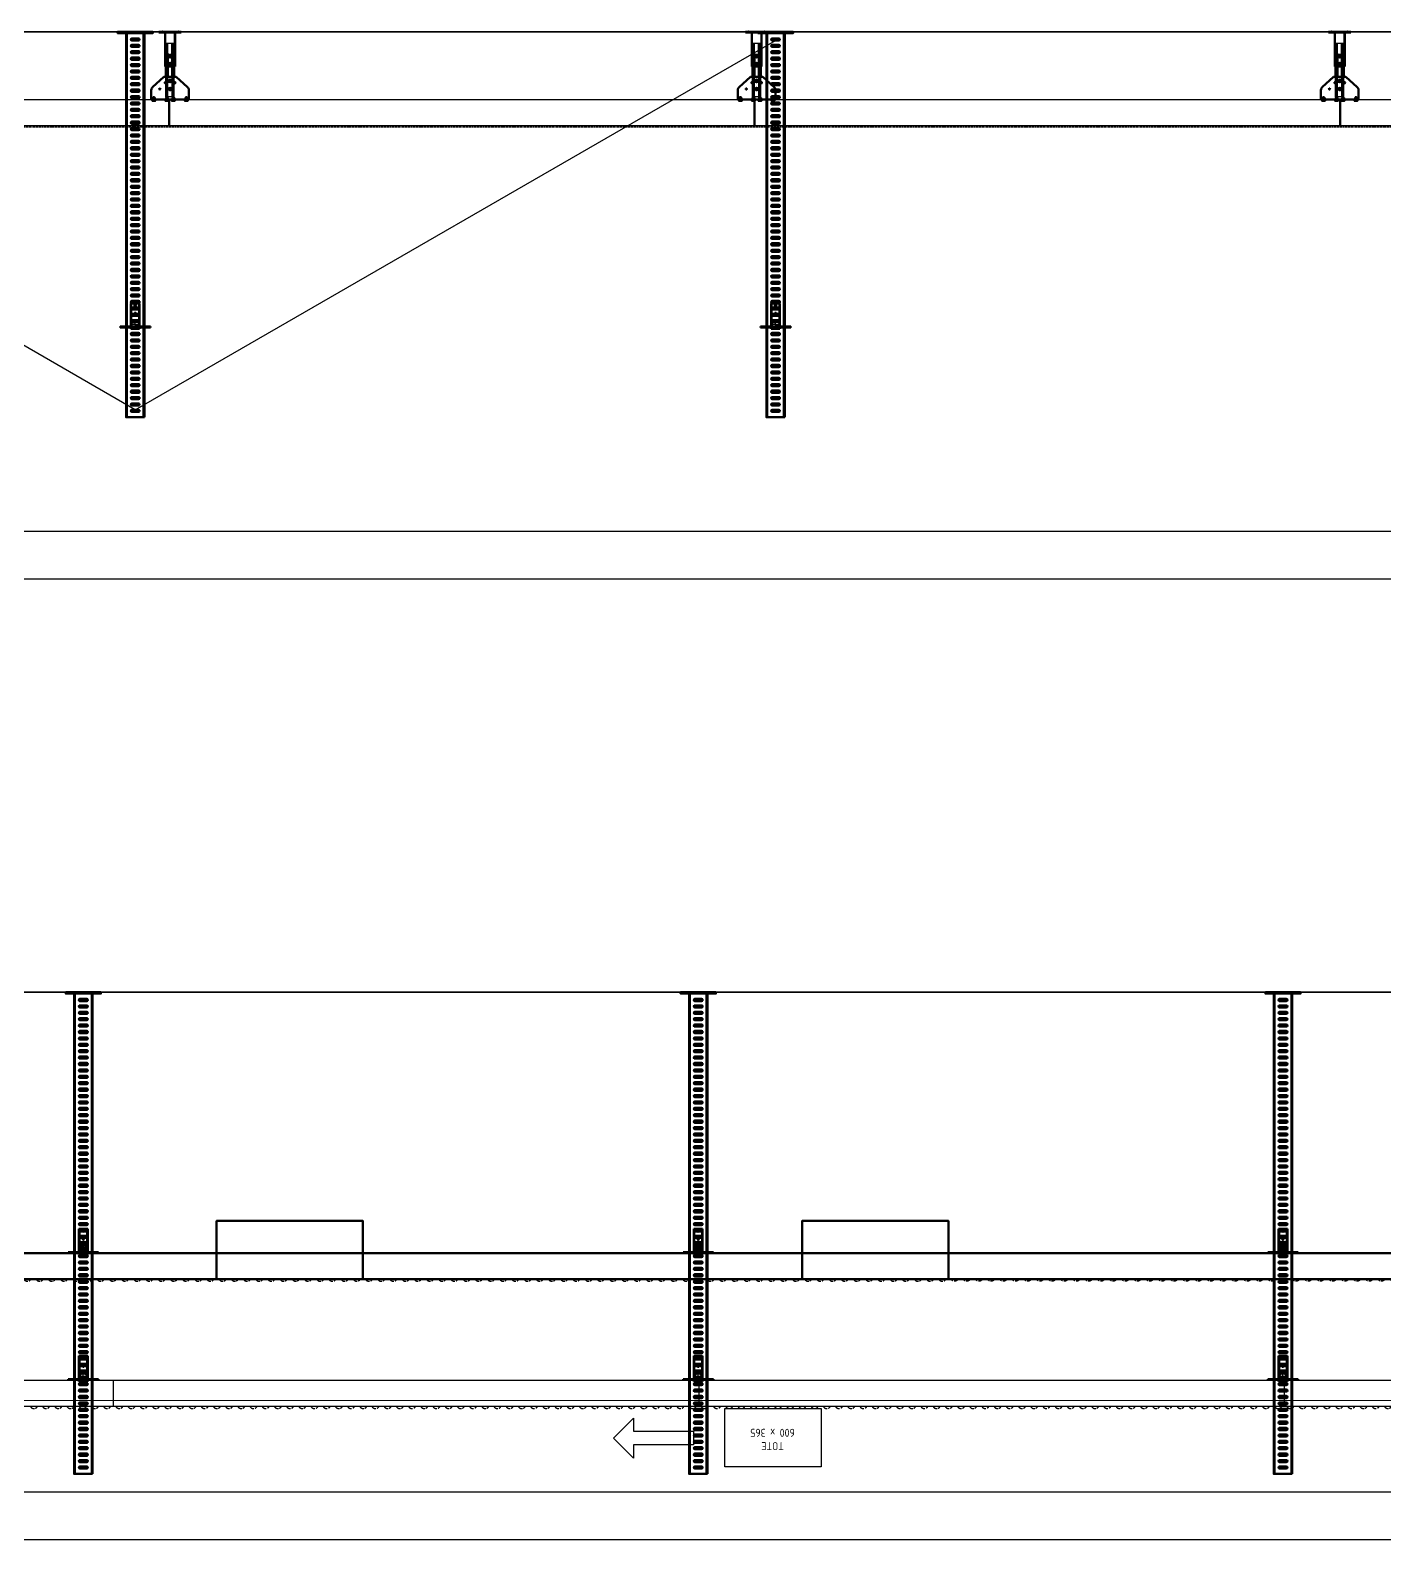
# Model space of a CAD drawing. Header units: millimetres. Extents: x 0 to 461941, y -159644 to 4828.
# Drawn here: x 198941 to 207403, y -157818 to -148388 of the extents above; entities that cross this region are included whole.
import ezdxf

# ---------------------------------------------------------------- set-up
doc = ezdxf.new("R2010")
doc.units = ezdxf.units.MM
for name, pattern in [('Xref Conv Decant Empty Tote$0$AM_ISO02W050', [7.5, 6, -1.5]), ('Xref Conv Decant In$0$AM_ISO02W050', [7.5, 6, -1.5]), ('Xref Conv Decant In$0$AM_ISO08W050', [18, 12, -1.5, 3, -1.5]), ('Xref Conv Decant In$0$AM_ISO08W050x2', [9, 6, -0.75, 1.5, -0.75]), ('Xref Conv Decant In$0$MultiDeck$0$Conveyor - Ground 940 aisles$0$HIDDEN', [9.525, 6.35, -3.175]), ('Xref Conv Decant Product Tote$0$AM_ISO02W050', [7.5, 6, -1.5]), ('Xref Conv Decant Product Tote$0$CENTER', [7, 4, -1, 1, -1]), ('Xref Conv Decant Product Tote$0$HIDDEN', [0.375, 0.25, -0.125]), ('Xref Conv Decant Product Tote$0$MultiDeck$0$Conveyor - Ground 940 aisles$0$HIDDEN', [9.525, 6.35, -3.175]), ('Xref Conv Decant Product Tote$0$P02582 Conveyor Elevations$0$HIDDEN', [9.525, 6.35, -3.175])]:
    doc.linetypes.add(name, pattern=pattern)
for name, color, linetype in [('AM_BOR', 4, 'Continuous'), ('Xref Conv Decant Empty Tote$0$B', 4, 'Continuous'), ('Xref Conv Decant Empty Tote$0$Conv - Empty Tote', 35, 'Continuous'), ('Xref Conv Decant Empty Tote$0$Conveyor Detail', 150, 'Continuous'), ('Xref Conv Decant Empty Tote$0$Mezz', 1, 'Continuous'), ('Xref Conv Decant Empty Tote$0$Tote', 7, 'Continuous'), ('Xref Conv Decant In$0$MultiDeck$0$Conveyor - Ground 940 aisles$0$D', 7, 'Continuous'), ('Xref Conv Decant In$0$MultiDeck$0$Conveyor - Ground 940 aisles$0$H', 7, 'Xref Conv Decant In$0$MultiDeck$0$Conveyor - Ground 940 aisles$0$HIDDEN'), ('Xref Conv Decant In$0$P_Number1', 4, 'Continuous'), ('Xref Conv Decant Product Tote$0$B', 4, 'Continuous'), ('Xref Conv Decant Product Tote$0$MultiDeck$0$Conveyor - Ground 940 aisles$0$D', 7, 'Continuous'), ('Xref Conv Decant Product Tote$0$MultiDeck$0$Conveyor - Ground 940 aisles$0$H', 7, 'Xref Conv Decant Product Tote$0$MultiDeck$0$Conveyor - Ground 940 aisles$0$HIDDEN'), ('Xref Conv Decant Product Tote$0$P02582 Conveyor Elevations$0$Conv', 131, 'Continuous')]:
    doc.layers.add(name, color=color, linetype=linetype)
for name, color, linetype, lineweight in [('Xref Conv Decant Empty Tote$0$Hidden', 9, 'Xref Conv Decant Empty Tote$0$AM_ISO02W050', 25), ('Xref Conv Decant In$0$Center', 7, 'Xref Conv Decant In$0$AM_ISO08W050', 50), ('Xref Conv Decant In$0$Conv Decant In Out', 5, 'Continuous', 50), ('Xref Conv Decant In$0$Hidden', 9, 'Xref Conv Decant In$0$AM_ISO02W050', 25), ('Xref Conv Decant Product Tote$0$Conv- Product decant', 3, 'Continuous', 50), ('Xref Conv Decant Product Tote$0$Hidden', 9, 'Xref Conv Decant Product Tote$0$AM_ISO02W050', 25)]:
    doc.layers.add(name, color=color, linetype=linetype, lineweight=lineweight)
doc.styles.add('Xref Conv Decant Empty Tote$0$STANDARD', font='ISOCP.SHX')

# ---------------------------------------------------------------- blocks, each defined once
blk = doc.blocks.new('*U160')
blk.add_lwpolyline([(0, 0), (43891.2, 0), (43891.2, -163.5), (0, -163.5)], close=True)
at = {"layer": 'Xref Conv Decant Empty Tote$0$Conveyor Detail', "const_width": 5}
blk.add_lwpolyline([(0, -37), (43891.2, -37)], dxfattribs=at)
at = {"layer": 'Xref Conv Decant Empty Tote$0$Hidden', "ltscale": 5}
for centre in [(24955.5, -12), (25031.7, -12), (25107.9, -12), (25184.1, -12), (25260.3, -12), (25336.5, -12), (25412.7, -12), (25488.9, -12), (25565.1, -12), (25641.3, -12), (25717.5, -12), (25793.7, -12), (25869.9, -12), (25946.1, -12), (26022.3, -12), (26098.5, -12), (26174.7, -12), (26250.9, -12), (26327.1, -12), (26403.3, -12), (26479.5, -12), (26555.7, -12), (26631.9, -12), (26708.1, -12), (26784.3, -12), (26860.5, -12), (26936.7, -12), (27012.9, -12), (27089.1, -12), (27165.3, -12), (27241.5, -12), (27317.7, -12), (27393.9, -12), (27470.1, -12), (27546.3, -12), (27622.5, -12), (27698.7, -12), (27774.9, -12), (27851.1, -12), (27927.3, -12), (28003.5, -12), (28079.7, -12), (28155.9, -12), (28232.1, -12), (28308.3, -12), (28384.5, -12), (28460.7, -12), (28536.9, -12), (28613.1, -12), (28689.3, -12), (28765.5, -12), (28841.7, -12), (28917.9, -12), (28994.1, -12), (29070.3, -12), (29146.5, -12), (29222.7, -12), (29298.9, -12), (29375.1, -12), (29451.3, -12), (29527.5, -12), (29603.7, -12), (29679.9, -12), (29756.1, -12), (29832.3, -12), (29908.5, -12), (29984.7, -12), (30060.9, -12), (30137.1, -12), (30213.3, -12), (30289.5, -12), (30365.7, -12), (30441.9, -12), (30518.1, -12), (30594.3, -12), (30670.5, -12), (30746.7, -12), (30822.9, -12), (30899.1, -12), (30975.3, -12), (31051.5, -12), (31127.7, -12), (31203.9, -12), (31280.1, -12), (31356.3, -12), (31432.5, -12), (31508.7, -12), (31584.9, -12), (31661.1, -12), (31737.3, -12), (31813.5, -12), (31889.7, -12), (31965.9, -12), (32042.1, -12), (32118.3, -12), (32194.5, -12), (32270.7, -12), (32346.9, -12), (32423.1, -12), (32499.3, -12), (32575.5, -12), (32651.7, -12), (32727.9, -12), (32804.1, -12), (32880.3, -12), (32956.5, -12), (33032.7, -12), (33108.9, -12), (33185.1, -12), (33261.3, -12), (33337.5, -12), (33413.7, -12)]:
    blk.add_arc(centre, 25, 28.6854, 151.3146, dxfattribs=at)
blk = doc.blocks.new('Xref Conv Decant Empty Tote$0$Tote side 600 x 365')
at = {"layer": 'Xref Conv Decant Empty Tote$0$Tote'}
blk.add_lwpolyline([(600, 365), (600, 0), (0, 0), (0, 365)], close=True, dxfattribs=at)
at = {"layer": 'Xref Conv Decant Empty Tote$0$Tote', "insert": (124.2, 259.8), "char_height": 50, "attachment_point": 1, "style": 'Xref Conv Decant Empty Tote$0$STANDARD'}
blk.add_mtext_dynamic_manual_height_columns('\\pi107.5;TOTE\\P\\pi39.971;600 x 365', width=355.005, gutter_width=12.5, heights=[0], dxfattribs=at)
blk = doc.blocks.new('*U145')
at = {"color": 0, "linetype": 'Continuous'}
blk.add_lwpolyline([(0, 0), (125, 125), (125, 42.5), (500, 42.5), (500, -42.5), (125, -42.5), (125, -125)], close=True, dxfattribs=at)
blk = doc.blocks.new('Xref Conv Decant Empty Tote')
at = {"layer": 'Xref Conv Decant Empty Tote$0$B'}
for p, q in [((242903.7, -148397.6), (134788.8, -148397.6)), ((242903.7, -154397.6), (134788.8, -154397.6))]:
    blk.add_line(p, q, dxfattribs=at)
at = {"layer": 'Xref Conv Decant Empty Tote$0$Conv - Empty Tote'}
for p, q in [((199459.8, -156821.1), (199459.8, -156984.6)), ((203117.4, -156821.1), (203117.4, -156984.6)), ((206775, -156821.1), (206775, -156984.6))]:
    blk.add_line(p, q, dxfattribs=at)
at = {"layer": 'Xref Conv Decant Empty Tote$0$Mezz'}
for points in [[(144253.6, -151517.6), (239475.4, -151517.6), (239475.4, -151817.6), (144253.6, -151817.6)], [(144253.6, -157517.6), (239475.4, -157517.6), (239475.4, -157817.6), (144253.6, -157817.6)]]:
    blk.add_lwpolyline(points, close=True, dxfattribs=at)
at = {"layer": 'Xref Conv Decant Empty Tote$0$Conv - Empty Tote', "rotation": 180}
blk.add_blockref('*U160', (232378.2, -156984.6), dxfattribs=at)
at = {"layer": 'Xref Conv Decant Empty Tote$0$Conv - Empty Tote'}
blk.add_blockref('*U145', (202584.6, -157182.2), dxfattribs=at)
at = {"layer": 'Xref Conv Decant Empty Tote$0$Tote', "rotation": 180}
blk.add_blockref('Xref Conv Decant Empty Tote$0$Tote side 600 x 365', (203881.3, -156997.6), dxfattribs=at)
blk = doc.blocks.new('*U302')
at = {"layer": 'Xref Conv Decant Product Tote$0$Hidden', "linetype": 'Xref Conv Decant Product Tote$0$P02582 Conveyor Elevations$0$HIDDEN'}
blk.add_line((27043.3, 7.5), (0, 7.5), dxfattribs=at)
at = {"layer": 'Xref Conv Decant Product Tote$0$P02582 Conveyor Elevations$0$Conv', "color": 0}
blk.add_lwpolyline([(27043.3, -163.5), (0, -163.5), (0, 0), (27043.3, 0)], close=True, dxfattribs=at)
blk = doc.blocks.new('*U362')
at = {"linetype": 'Continuous'}
for p, q in [((0, 0), (0, -59.2)), ((0, 0), (235, 0)), ((235, 0), (235, -59.2)), ((79.4, -141.4), (8.5, -78.2)), ((155.6, -141.4), (226.5, -78.2)), ((79.4, -141.4), (155.6, -141.4)), ((91.5, -136.4), (91.5, -287)), ((103.5, -136.4), (103.5, -353)), ((131.5, -136.4), (131.5, -287)), ((143.5, -136.4), (143.5, -287)), ((86.5, -207.5), (148.5, -207.5)), ((86.5, -207.5), (86.5, -418.5)), ((148.5, -207.5), (148.5, -418.5)), ((187.5, -418.5), (47.5, -418.5)), ((47.5, -418.5), (47.5, -423.5)), ((187.5, -423.5), (47.5, -423.5)), ((187.5, -418.5), (187.5, -423.5))]:
    blk.add_line(p, q, dxfattribs=at)
for p, q in [((6.9, 7.5), (6.9, 2)), ((6.9, 2), (25.4, 2)), ((9.2, 9), (11.5, 9)), ((11.5, 9), (11.5, 2)), ((11.5, 9), (20.8, 9)), ((20.8, 9), (20.8, 2)), ((20.8, 9), (23.1, 9)), ((25.4, 7.5), (25.4, 2)), ((88, 7.5), (88, 2)), ((88, 2), (106.5, 2)), ((90.3, 9), (92.6, 9)), ((92.6, 9), (92.6, 2)), ((92.6, 9), (101.8, 9)), ((101.8, 9), (101.8, 2)), ((101.8, 9), (104.2, 9)), ((106.5, 7.5), (106.5, 2)), ((128.5, 7.5), (128.5, 2)), ((128.5, 2), (147, 2)), ((130.8, 9), (133.2, 9)), ((133.2, 9), (133.2, 2)), ((133.2, 9), (142.4, 9)), ((142.4, 9), (142.4, 2)), ((142.4, 9), (144.7, 9)), ((147, 7.5), (147, 2)), ((209.6, 7.5), (209.6, 2)), ((209.6, 2), (228.1, 2)), ((211.9, 9), (214.2, 9)), ((214.2, 9), (214.2, 2)), ((214.2, 9), (223.5, 9)), ((223.5, 9), (223.5, 2)), ((223.5, 9), (225.8, 9)), ((228.1, 7.5), (228.1, 2)), ((117.5, -109.3), (111.1, -113)), ((111.1, -113), (111.1, -120.4)), ((111.1, -120.4), (117.5, -124.1)), ((123.9, -113), (117.5, -109.3)), ((117.5, -124.1), (123.9, -120.4)), ((123.9, -120.4), (123.9, -113))]:
    blk.add_line(p, q)
at = {"linetype": 'Xref Conv Decant Product Tote$0$CENTER'}
for p, q in [((67.5, -411.7), (67.5, -433.3)), ((167.5, -411.7), (167.5, -433.3))]:
    blk.add_line(p, q, dxfattribs=at)
for points in [[(111.1, -69.4), (117.5, -73.1), (123.9, -69.4), (123.9, -62), (117.5, -58.3), (111.1, -62)], [(109.5, -225.1), (117.5, -229.7), (125.5, -225.1), (125.5, -215.9), (117.5, -211.3), (109.5, -215.9)], [(109.5, -276.1), (117.5, -280.7), (125.5, -276.1), (125.5, -266.9), (117.5, -262.3), (109.5, -266.9)]]:
    blk.add_lwpolyline(points, close=True)
for centre, radius in [((117.5, -65.7), 8.4), ((117.5, -65.7), 6.4), ((117.5, -116.7), 8.4), ((117.5, -116.7), 6.4), ((117.5, -220.5), 8), ((117.5, -271.5), 8)]:
    blk.add_circle(centre, radius)
at = {"linetype": 'Continuous'}
blk.add_circle((181.8, -65.7), 3.6, dxfattribs=at)
for centre, radius, start, end in [((9.2, 6.5), 2.53, 23.99102, 156.00898), ((16.1, 1.1), 7.86, 54.0166, 125.9834), ((23.1, 6.5), 2.53, 23.99102, 156.00898), ((90.3, 6.5), 2.53, 23.99102, 156.00898), ((97.2, 1.1), 7.86, 54.0166, 125.9834), ((104.2, 6.5), 2.53, 23.99102, 156.00898), ((130.8, 6.5), 2.53, 23.99102, 156.00898), ((137.8, 1.1), 7.86, 54.0166, 125.9834), ((144.7, 6.5), 2.53, 23.99102, 156.00898), ((211.9, 6.5), 2.53, 23.99102, 156.00898), ((218.8, 1.1), 7.86, 54.0166, 125.9834), ((225.8, 6.5), 2.53, 23.99102, 156.00898)]:
    blk.add_arc(centre, radius, start, end)
for centre, radius, start, end in [((25.4, -59.2), 25.4, 180, 228.26911), ((209.6, -59.2), 25.4, 311.73089, 0), ((88.7, -104.7), 4.4, 45, 225), ((116.3, -77.6), 43.1, 224.54732, 271.61444), ((117.5, -75.9), 36.4, 225, 270), ((117.5, -75.9), 36.4, 270, 315), ((118.7, -77.6), 43.1, 268.38556, 315.45268), ((146.3, -104.7), 4.4, 315, 135)]:
    blk.add_arc(centre, radius, start, end, dxfattribs=at)
at = {"layer": 'Xref Conv Decant Product Tote$0$Hidden', "linetype": 'Xref Conv Decant Product Tote$0$HIDDEN'}
for p, q in [((11.1, -17), (11.1, 2)), ((12.1, -18), (12.1, 2)), ((20.1, -18), (20.1, 2)), ((21.1, -17), (21.1, 2)), ((92.2, -17), (92.2, 2)), ((93.2, -18), (93.2, 2)), ((101.2, -18), (101.2, 2)), ((102.2, -17), (102.2, 2)), ((132.8, -17), (132.8, 2)), ((133.8, -18), (133.8, 2)), ((141.8, -18), (141.8, 2)), ((142.8, -17), (142.8, 2)), ((213.8, -17), (213.8, 2)), ((214.8, -18), (214.8, 2)), ((222.8, -18), (222.8, 2)), ((223.8, -17), (223.8, 2)), ((0, -3), (235, -3)), ((12.1, -18), (11.1, -17)), ((11.1, -17), (21.1, -17)), ((12.1, -18), (20.1, -18)), ((20.1, -18), (21.1, -17)), ((91.5, -18), (91.5, -158.8)), ((91.5, -18), (143.5, -18)), ((92.2, -17), (102.2, -17)), ((93.2, -18), (92.2, -17)), ((93.2, -18), (101.2, -18)), ((93.5, -18), (93.5, -353)), ((101.2, -18), (102.2, -17)), ((101.5, -18), (101.5, -353)), ((103.5, -18), (103.5, -158.8)), ((131.5, -18), (131.5, -158.8)), ((132.8, -17), (142.8, -17)), ((133.8, -18), (132.8, -17)), ((133.5, -18), (133.5, -353)), ((133.8, -18), (141.8, -18)), ((141.5, -18), (141.5, -353)), ((141.8, -18), (142.8, -17)), ((143.5, -18), (143.5, -158.8)), ((213.8, -17), (223.8, -17)), ((214.8, -18), (213.8, -17)), ((214.8, -18), (222.8, -18)), ((222.8, -18), (223.8, -17)), ((91.5, -128), (91.5, -173)), ((91.5, -142), (91.5, -353)), ((93.5, -128), (93.5, -173)), ((96.5, -118), (138.5, -118)), ((96.5, -120), (138.5, -120)), ((96.5, -176), (98.5, -176)), ((98.5, -178), (96.5, -178)), ((101.5, -170), (101.5, -173)), ((101.5, -170), (103.5, -170)), ((103.5, -142), (103.5, -287)), ((103.5, -170), (103.5, -173)), ((131.5, -142), (131.5, -353)), ((131.5, -170), (131.5, -173)), ((131.5, -170), (133.5, -170)), ((133.5, -170), (131.5, -170)), ((133.5, -170), (133.5, -173)), ((133.5, -170), (133.5, -173)), ((138.5, -176), (136.5, -176)), ((136.5, -178), (138.5, -178)), ((141.5, -128), (141.5, -173)), ((143.5, -128), (143.5, -173)), ((143.5, -142), (143.5, -353)), ((89.5, -207.5), (89.5, -418.5)), ((145.5, -207.5), (145.5, -418.5)), ((143.5, -353), (91.5, -353))]:
    blk.add_line(p, q, dxfattribs=at)
at = {"layer": 'Xref Conv Decant Product Tote$0$Hidden', "linetype": 'Xref Conv Decant Product Tote$0$CENTER'}
for p, q in [((16.1, 10.6), (16.1, -9.3)), ((97.2, -8.6), (97.2, 11.3)), ((97.2, 10.6), (97.2, -9.3)), ((137.8, -8.6), (137.8, 11.3)), ((218.8, -8.6), (218.8, 11.3))]:
    blk.add_line(p, q, dxfattribs=at)
at = {"layer": 'Xref Conv Decant Product Tote$0$Hidden'}
for p, q in [((16.1, 8.6), (16.1, -11.3)), ((97.2, 8.6), (97.2, -11.3)), ((137.8, 8.6), (137.8, -11.3)), ((218.8, 8.6), (218.8, -11.3))]:
    blk.add_line(p, q, dxfattribs=at)
for points in [[(6.9, -5), (4.9, -3)], [(27.4, -3), (4.9, -3)], [(25.4, -5), (6.9, -5)], [(6.9, -10.5), (6.9, -5)], [(23.1, -12), (20.8, -12), (11.5, -12), (9.2, -12)], [(11.5, -12), (11.5, -5)], [(20.8, -12), (20.8, -5)], [(27.4, -3), (25.4, -5)], [(25.4, -10.5), (25.4, -5)], [(88, -5), (86, -3)], [(108.5, -3), (86, -3)], [(106.5, -5), (88, -5)], [(88, -10.5), (88, -5)], [(104.2, -12), (101.8, -12), (92.6, -12), (90.3, -12)], [(92.6, -12), (92.6, -5)], [(101.8, -12), (101.8, -5)], [(108.5, -3), (106.5, -5)], [(106.5, -10.5), (106.5, -5)], [(128.5, -5), (126.5, -3)], [(149, -3), (126.5, -3)], [(147, -5), (128.5, -5)], [(128.5, -10.5), (128.5, -5)], [(144.7, -12), (142.4, -12), (133.2, -12), (130.8, -12)], [(133.2, -12), (133.2, -5)], [(142.4, -12), (142.4, -5)], [(149, -3), (147, -5)], [(147, -10.5), (147, -5)], [(209.6, -5), (207.6, -3)], [(230.1, -3), (207.6, -3)], [(228.1, -5), (209.6, -5)], [(209.6, -10.5), (209.6, -5)], [(225.8, -12), (223.5, -12), (214.2, -12), (211.9, -12)], [(214.2, -12), (214.2, -5)], [(223.5, -12), (223.5, -5)], [(230.1, -3), (228.1, -5)], [(228.1, -10.5), (228.1, -5)]]:
    blk.add_lwpolyline(points, dxfattribs=at)
for centre, radius, start, end in [((9.2, -9.5), 2.53, 203.99102, 336.00898), ((16.1, -4.1), 7.86, 234.0166, 305.9834), ((23.1, -9.5), 2.53, 203.99102, 336.00898), ((90.3, -9.5), 2.53, 203.99102, 336.00898), ((97.2, -4.1), 7.86, 234.0166, 305.9834), ((104.2, -9.5), 2.53, 203.99102, 336.00898), ((130.8, -9.5), 2.53, 203.99102, 336.00898), ((137.8, -4.1), 7.86, 234.0166, 305.9834), ((144.7, -9.5), 2.53, 203.99102, 336.00898), ((211.9, -9.5), 2.53, 203.99102, 336.00898), ((218.8, -4.1), 7.86, 234.0166, 305.9834), ((225.8, -9.5), 2.53, 203.99102, 336.00898)]:
    blk.add_arc(centre, radius, start, end, dxfattribs=at)
at = {"layer": 'Xref Conv Decant Product Tote$0$Hidden', "linetype": 'Xref Conv Decant Product Tote$0$HIDDEN'}
for centre, radius, start, end in [((96.5, -123), 5, 90, 180), ((96.5, -173), 5, 180, 270), ((96.5, -173), 5, 180, 270), ((96.5, -123), 3, 90, 180), ((96.5, -173), 3, 180, 270), ((98.5, -173), 3, 270, 0), ((98.5, -173), 5, 270, 0), ((136.5, -173), 5, 180, 270), ((136.5, -173), 3, 180, 270), ((138.5, -123), 5, 0, 90), ((138.5, -123), 3, 0, 90), ((138.5, -173), 5, 270, 0), ((138.5, -173), 3, 270, 0)]:
    blk.add_arc(centre, radius, start, end, dxfattribs=at)
blk = doc.blocks.new('Xref Conv Decant Product Tote$0$SLOT (0deg)')
blk.add_lwpolyline([(-21, 6.5, 1), (-21, -6.5), (21, -6.5, 1), (21, 6.5)], format="xyb", close=True)
blk = doc.blocks.new('*U385')
for p, q in [((-95.2, 18.7), (-29.9, 18.7)), ((-95.2, 18.7), (-95.2, 13.7)), ((-95.2, 13.7), (-29.9, 13.7)), ((-27.5, 28.5), (27.5, 28.5)), ((-27.5, -131.5), (-27.5, 28.5)), ((-24.5, -131.5), (-24.5, 28.5)), ((24.5, -131.5), (24.5, 28.5)), ((27.5, -131.5), (27.5, 28.5)), ((30, 18.7), (95.2, 18.7)), ((95.2, 13.7), (30, 13.7)), ((95.2, 18.7), (95.2, 13.7)), ((-27.5, -131.5), (27.5, -131.5))]:
    blk.add_line(p, q)
for centre in [(0, -67.5), (0, -118.5)]:
    blk.add_circle(centre, 5.5)
for centre, start, end in [((-29.9, 10.5), 0, 90), ((30, 10.5), 90, 180)]:
    blk.add_arc(centre, 3.2, start, end)
at = {"layer": 'Xref Conv Decant Product Tote$0$MultiDeck$0$Conveyor - Ground 940 aisles$0$D', "linetype": 'Xref Conv Decant Product Tote$0$MultiDeck$0$Conveyor - Ground 940 aisles$0$HIDDEN'}
for p, q in [((-26.8, 10.5), (-26.8, -1.6)), ((-21.8, 10.5), (-21.8, -1.5)), ((21.8, 10.5), (21.8, -1.5)), ((26.8, 10.5), (26.8, -1.6))]:
    blk.add_line(p, q, dxfattribs=at)
at = {"layer": 'Xref Conv Decant Product Tote$0$MultiDeck$0$Conveyor - Ground 940 aisles$0$D'}
for p, q in [((-2, 0), (-21, 0)), ((-1, 0), (1, 0)), ((0, 2), (0, 21)), ((0, -1), (0, 1)), ((2, 0), (21, 0)), ((-4, -67.5), (-7.5, -67.5)), ((-2, -67.5), (2, -67.5)), ((0, -2), (0, -21)), ((0, -63.5), (0, -60)), ((0, -69.5), (0, -65.5)), ((0, -71.5), (0, -75)), ((4, -67.5), (7.5, -67.5)), ((-4, -118.5), (-7.5, -118.5)), ((-2, -118.5), (2, -118.5)), ((0, -114.5), (0, -111)), ((0, -120.5), (0, -116.5)), ((0, -122.5), (0, -126)), ((4, -118.5), (7.5, -118.5))]:
    blk.add_line(p, q, dxfattribs=at)
at = {"layer": 'Xref Conv Decant Product Tote$0$MultiDeck$0$Conveyor - Ground 940 aisles$0$D', "linetype": 'Xref Conv Decant Product Tote$0$MultiDeck$0$Conveyor - Ground 940 aisles$0$HIDDEN'}
blk.add_circle((0, 0), 20, dxfattribs=at)
for centre, radius, start, end in [((-29.9, 10.5), 8.2, 0, 90), ((30, 10.5), 8.2, 90, 180), ((0, 0), 26.8, 183.50044, 356.49956), ((0, 0), 21.8, 183.8813, 356.1187)]:
    blk.add_arc(centre, radius, start, end, dxfattribs=at)
at = {"layer": 'Xref Conv Decant Product Tote$0$MultiDeck$0$Conveyor - Ground 940 aisles$0$H'}
for p, q in [((-88.7, 18.7), (-88.7, 13.7)), ((-63.7, 18.7), (-63.7, 13.7)), ((63.7, 18.7), (63.7, 13.7)), ((88.7, 18.7), (88.7, 13.7))]:
    blk.add_line(p, q, dxfattribs=at)
blk = doc.blocks.new('*U412')
for p, q in [((-52.5, 2408), (-52.5, 8)), ((52.5, 8), (52.5, 2408))]:
    blk.add_line(p, q)
for points in [[(-57.5, 2408), (57.5, 2408), (57.5, 8), (-57.5, 8)], [(-110, 0), (110, 0), (110, 8), (-110, 8)]]:
    blk.add_lwpolyline(points, close=True)
at = {"layer": 'Xref Conv Decant Product Tote$0$Hidden'}
for p, q in [((-90, 8), (-90, 0)), ((-76, 8), (-76, 0)), ((76, 8), (76, 0)), ((90, 8), (90, 0))]:
    blk.add_line(p, q, dxfattribs=at)
for name, p in [('Xref Conv Decant Product Tote$0$SLOT (0deg)', (0, 2368)), ('Xref Conv Decant Product Tote$0$SLOT (0deg)', (0, 2328)), ('Xref Conv Decant Product Tote$0$SLOT (0deg)', (0, 2288)), ('Xref Conv Decant Product Tote$0$SLOT (0deg)', (0, 2248)), ('Xref Conv Decant Product Tote$0$SLOT (0deg)', (0, 2208)), ('Xref Conv Decant Product Tote$0$SLOT (0deg)', (0, 2168)), ('Xref Conv Decant Product Tote$0$SLOT (0deg)', (0, 2128)), ('Xref Conv Decant Product Tote$0$SLOT (0deg)', (0, 2088)), ('Xref Conv Decant Product Tote$0$SLOT (0deg)', (0, 2048)), ('Xref Conv Decant Product Tote$0$SLOT (0deg)', (0, 2008)), ('Xref Conv Decant Product Tote$0$SLOT (0deg)', (0, 1968)), ('Xref Conv Decant Product Tote$0$SLOT (0deg)', (0, 1928)), ('Xref Conv Decant Product Tote$0$SLOT (0deg)', (0, 1888)), ('*U385', (0, 1828)), ('*U385', (0, 1828)), ('Xref Conv Decant Product Tote$0$SLOT (0deg)', (0, 1848)), ('Xref Conv Decant Product Tote$0$SLOT (0deg)', (0, 1808)), ('Xref Conv Decant Product Tote$0$SLOT (0deg)', (0, 1768)), ('Xref Conv Decant Product Tote$0$SLOT (0deg)', (0, 1728)), ('Xref Conv Decant Product Tote$0$SLOT (0deg)', (0, 1688)), ('Xref Conv Decant Product Tote$0$SLOT (0deg)', (0, 1648)), ('Xref Conv Decant Product Tote$0$SLOT (0deg)', (0, 1608)), ('Xref Conv Decant Product Tote$0$SLOT (0deg)', (0, 1568)), ('Xref Conv Decant Product Tote$0$SLOT (0deg)', (0, 1528)), ('Xref Conv Decant Product Tote$0$SLOT (0deg)', (0, 1488)), ('Xref Conv Decant Product Tote$0$SLOT (0deg)', (0, 1448)), ('Xref Conv Decant Product Tote$0$SLOT (0deg)', (0, 1408)), ('Xref Conv Decant Product Tote$0$SLOT (0deg)', (0, 1368)), ('Xref Conv Decant Product Tote$0$SLOT (0deg)', (0, 1328)), ('Xref Conv Decant Product Tote$0$SLOT (0deg)', (0, 1288)), ('Xref Conv Decant Product Tote$0$SLOT (0deg)', (0, 1248)), ('Xref Conv Decant Product Tote$0$SLOT (0deg)', (0, 1208)), ('Xref Conv Decant Product Tote$0$SLOT (0deg)', (0, 1168)), ('Xref Conv Decant Product Tote$0$SLOT (0deg)', (0, 1128)), ('Xref Conv Decant Product Tote$0$SLOT (0deg)', (0, 1088)), ('Xref Conv Decant Product Tote$0$SLOT (0deg)', (0, 1048)), ('Xref Conv Decant Product Tote$0$SLOT (0deg)', (0, 1008)), ('Xref Conv Decant Product Tote$0$SLOT (0deg)', (0, 968)), ('Xref Conv Decant Product Tote$0$SLOT (0deg)', (0, 928)), ('Xref Conv Decant Product Tote$0$SLOT (0deg)', (0, 888)), ('Xref Conv Decant Product Tote$0$SLOT (0deg)', (0, 848)), ('Xref Conv Decant Product Tote$0$SLOT (0deg)', (0, 808)), ('Xref Conv Decant Product Tote$0$SLOT (0deg)', (0, 768)), ('Xref Conv Decant Product Tote$0$SLOT (0deg)', (0, 728)), ('Xref Conv Decant Product Tote$0$SLOT (0deg)', (0, 688)), ('Xref Conv Decant Product Tote$0$SLOT (0deg)', (0, 648)), ('Xref Conv Decant Product Tote$0$SLOT (0deg)', (0, 608)), ('Xref Conv Decant Product Tote$0$SLOT (0deg)', (0, 568)), ('Xref Conv Decant Product Tote$0$SLOT (0deg)', (0, 528)), ('Xref Conv Decant Product Tote$0$SLOT (0deg)', (0, 488)), ('Xref Conv Decant Product Tote$0$SLOT (0deg)', (0, 448)), ('Xref Conv Decant Product Tote$0$SLOT (0deg)', (0, 408)), ('Xref Conv Decant Product Tote$0$SLOT (0deg)', (0, 368)), ('Xref Conv Decant Product Tote$0$SLOT (0deg)', (0, 328)), ('Xref Conv Decant Product Tote$0$SLOT (0deg)', (0, 288)), ('Xref Conv Decant Product Tote$0$SLOT (0deg)', (0, 248)), ('Xref Conv Decant Product Tote$0$SLOT (0deg)', (0, 208)), ('Xref Conv Decant Product Tote$0$SLOT (0deg)', (0, 168)), ('Xref Conv Decant Product Tote$0$SLOT (0deg)', (0, 128)), ('Xref Conv Decant Product Tote$0$SLOT (0deg)', (0, 88)), ('Xref Conv Decant Product Tote$0$SLOT (0deg)', (0, 48))]:
    blk.add_blockref(name, p)
blk = doc.blocks.new('Xref Conv Decant Product Tote')
for q in [(195597.5, -148452.1), (203597.5, -148452.1)]:
    blk.add_line((199597.5, -150759.1), q)
at = {"layer": 'Xref Conv Decant Product Tote$0$B'}
for p, q in [((242903.7, -148397.6), (134788.8, -148397.6)), ((242903.7, -154397.6), (134788.8, -154397.6))]:
    blk.add_line(p, q, dxfattribs=at)
at = {"layer": 'Xref Conv Decant Product Tote$0$Conv- Product decant'}
for p, q in [((199808.5, -148821.1), (199808.5, -148984.6)), ((203466.1, -148821.1), (203466.1, -148984.6)), ((207123.7, -148821.1), (207123.7, -148984.6))]:
    blk.add_line(p, q, dxfattribs=at)
at = {"layer": 'Xref Conv Decant Product Tote$0$Conv- Product decant', "rotation": 180}
for name, p in [('*U412', (199597.5, -148397.6)), ('*U362', (199932.6, -148821.1)), ('*U362', (203596.8, -148821.1)), ('*U412', (203597.5, -148397.6)), ('*U362', (207239.2, -148821.1)), ('*U302', (221754.1, -148984.6))]:
    blk.add_blockref(name, p, dxfattribs=at)
blk = doc.blocks.new('*U426')
blk.add_lwpolyline([(0, 0), (914.4, 0), (914.4, -163.5), (0, -163.5)], close=True)
at = {"layer": 'Xref Conv Decant In$0$Hidden', "ltscale": 5}
for centre in [(38.1, -12), (114.3, -12), (190.5, -12), (266.7, -12), (342.9, -12), (419.1, -12), (495.3, -12), (571.5, -12), (647.7, -12), (723.9, -12), (800.1, -12), (876.3, -12)]:
    blk.add_arc(centre, 25, 28.6854, 151.3146, dxfattribs=at)
blk = doc.blocks.new('*U431')
blk.add_lwpolyline([(0, 0), (2743.2, 0), (2743.2, -163.5), (0, -163.5)], close=True)
at = {"layer": 'Xref Conv Decant In$0$Hidden', "ltscale": 5}
for centre in [(38.1, -12), (114.3, -12), (190.5, -12), (266.7, -12), (342.9, -12), (419.1, -12), (495.3, -12), (571.5, -12), (647.7, -12), (723.9, -12), (800.1, -12), (876.3, -12), (952.5, -12), (1028.7, -12), (1104.9, -12), (1181.1, -12), (1257.3, -12), (1333.5, -12), (1409.7, -12), (1485.9, -12), (1562.1, -12), (1638.3, -12), (1714.5, -12), (1790.7, -12), (1866.9, -12), (1943.1, -12), (2019.3, -12), (2095.5, -12), (2171.7, -12), (2247.9, -12), (2324.1, -12), (2400.3, -12), (2476.5, -12), (2552.7, -12), (2628.9, -12), (2705.1, -12)]:
    blk.add_arc(centre, 25, 28.6854, 151.3146, dxfattribs=at)
blk = doc.blocks.new('*U443')
blk.add_lwpolyline([(0, 0), (3657.6, 0), (3657.6, -163.5), (0, -163.5)], close=True)
at = {"layer": 'Xref Conv Decant In$0$Hidden', "ltscale": 5}
for centre in [(38.1, -12), (114.3, -12), (190.5, -12), (266.7, -12), (342.9, -12), (419.1, -12), (495.3, -12), (571.5, -12), (647.7, -12), (723.9, -12), (800.1, -12), (876.3, -12), (952.5, -12), (1028.7, -12), (1104.9, -12), (1181.1, -12), (1257.3, -12), (1333.5, -12), (1409.7, -12), (1485.9, -12), (1562.1, -12), (1638.3, -12), (1714.5, -12), (1790.7, -12), (1866.9, -12), (1943.1, -12), (2019.3, -12), (2095.5, -12), (2171.7, -12), (2247.9, -12), (2324.1, -12), (2400.3, -12), (2476.5, -12), (2552.7, -12), (2628.9, -12), (2705.1, -12), (2781.3, -12), (2857.5, -12), (2933.7, -12), (3009.9, -12), (3086.1, -12), (3162.3, -12), (3238.5, -12), (3314.7, -12), (3390.9, -12), (3467.1, -12), (3543.3, -12), (3619.5, -12)]:
    blk.add_arc(centre, 25, 28.6854, 151.3146, dxfattribs=at)
blk = doc.blocks.new('Xref Conv Decant In$0$SLOT (0deg)')
blk.add_lwpolyline([(-21, 6.5, 1), (-21, -6.5), (21, -6.5, 1), (21, 6.5)], format="xyb", close=True)
at = {"layer": 'Xref Conv Decant In$0$Center', "lineweight": 50}
blk.add_line((-30.5, 0), (30.5, 0), dxfattribs=at)
at = {"layer": 'Xref Conv Decant In$0$Center', "linetype": 'Xref Conv Decant In$0$AM_ISO08W050x2', "lineweight": 50}
blk.add_line((0, 9.5), (0, -9.5), dxfattribs=at)
blk = doc.blocks.new('*U460')
for p, q in [((-95.2, 18.7), (-29.9, 18.7)), ((-95.2, 18.7), (-95.2, 13.7)), ((-95.2, 13.7), (-29.9, 13.7)), ((-27.5, 28.5), (27.5, 28.5)), ((-27.5, -131.5), (-27.5, 28.5)), ((-24.5, -131.5), (-24.5, 28.5)), ((24.5, -131.5), (24.5, 28.5)), ((27.5, -131.5), (27.5, 28.5)), ((30, 18.7), (95.2, 18.7)), ((95.2, 13.7), (30, 13.7)), ((95.2, 18.7), (95.2, 13.7)), ((-27.5, -131.5), (27.5, -131.5))]:
    blk.add_line(p, q)
for centre in [(0, -67.5), (0, -118.5)]:
    blk.add_circle(centre, 5.5)
for centre, start, end in [((-29.9, 10.5), 0, 90), ((30, 10.5), 90, 180)]:
    blk.add_arc(centre, 3.2, start, end)
at = {"layer": 'Xref Conv Decant In$0$MultiDeck$0$Conveyor - Ground 940 aisles$0$D', "linetype": 'Xref Conv Decant In$0$MultiDeck$0$Conveyor - Ground 940 aisles$0$HIDDEN'}
for p, q in [((-26.8, 10.5), (-26.8, -1.6)), ((-21.8, 10.5), (-21.8, -1.5)), ((21.8, 10.5), (21.8, -1.5)), ((26.8, 10.5), (26.8, -1.6))]:
    blk.add_line(p, q, dxfattribs=at)
at = {"layer": 'Xref Conv Decant In$0$MultiDeck$0$Conveyor - Ground 940 aisles$0$D'}
for p, q in [((-2, 0), (-21, 0)), ((-1, 0), (1, 0)), ((0, 2), (0, 21)), ((0, -1), (0, 1)), ((2, 0), (21, 0)), ((-4, -67.5), (-7.5, -67.5)), ((-2, -67.5), (2, -67.5)), ((0, -2), (0, -21)), ((0, -63.5), (0, -60)), ((0, -69.5), (0, -65.5)), ((0, -71.5), (0, -75)), ((4, -67.5), (7.5, -67.5)), ((-4, -118.5), (-7.5, -118.5)), ((-2, -118.5), (2, -118.5)), ((0, -114.5), (0, -111)), ((0, -120.5), (0, -116.5)), ((0, -122.5), (0, -126)), ((4, -118.5), (7.5, -118.5))]:
    blk.add_line(p, q, dxfattribs=at)
at = {"layer": 'Xref Conv Decant In$0$MultiDeck$0$Conveyor - Ground 940 aisles$0$D', "linetype": 'Xref Conv Decant In$0$MultiDeck$0$Conveyor - Ground 940 aisles$0$HIDDEN'}
blk.add_circle((0, 0), 20, dxfattribs=at)
for centre, radius, start, end in [((-29.9, 10.5), 8.2, 0, 90), ((30, 10.5), 8.2, 90, 180), ((0, 0), 26.8, 183.50044, 356.49956), ((0, 0), 21.8, 183.8813, 356.1187)]:
    blk.add_arc(centre, radius, start, end, dxfattribs=at)
at = {"layer": 'Xref Conv Decant In$0$MultiDeck$0$Conveyor - Ground 940 aisles$0$H'}
for p, q in [((-88.7, 18.7), (-88.7, 13.7)), ((-63.7, 18.7), (-63.7, 13.7)), ((63.7, 18.7), (63.7, 13.7)), ((88.7, 18.7), (88.7, 13.7))]:
    blk.add_line(p, q, dxfattribs=at)
blk = doc.blocks.new('*U504')
for p, q in [((-52.5, 3008), (-52.5, 8)), ((52.5, 8), (52.5, 3008))]:
    blk.add_line(p, q)
for points in [[(-57.5, 3008), (57.5, 3008), (57.5, 8), (-57.5, 8)], [(-110, 0), (110, 0), (110, 8), (-110, 8)]]:
    blk.add_lwpolyline(points, close=True)
at = {"layer": 'Xref Conv Decant In$0$Center', "linetype": 'Xref Conv Decant In$0$AM_ISO08W050x2', "lineweight": 50}
for p, q in [((-83, -3), (-83, 11)), ((83, -3), (83, 11))]:
    blk.add_line(p, q, dxfattribs=at)
at = {"layer": 'Xref Conv Decant In$0$Hidden'}
for p, q in [((-90, 8), (-90, 0)), ((-76, 8), (-76, 0)), ((76, 8), (76, 0)), ((90, 8), (90, 0))]:
    blk.add_line(p, q, dxfattribs=at)
for name, p in [('Xref Conv Decant In$0$SLOT (0deg)', (0, 2968)), ('Xref Conv Decant In$0$SLOT (0deg)', (0, 2928)), ('Xref Conv Decant In$0$SLOT (0deg)', (0, 2888)), ('Xref Conv Decant In$0$SLOT (0deg)', (0, 2848)), ('Xref Conv Decant In$0$SLOT (0deg)', (0, 2808)), ('Xref Conv Decant In$0$SLOT (0deg)', (0, 2768)), ('Xref Conv Decant In$0$SLOT (0deg)', (0, 2728)), ('Xref Conv Decant In$0$SLOT (0deg)', (0, 2688)), ('Xref Conv Decant In$0$SLOT (0deg)', (0, 2648)), ('Xref Conv Decant In$0$SLOT (0deg)', (0, 2608)), ('Xref Conv Decant In$0$SLOT (0deg)', (0, 2568)), ('Xref Conv Decant In$0$SLOT (0deg)', (0, 2528)), ('Xref Conv Decant In$0$SLOT (0deg)', (0, 2488)), ('Xref Conv Decant In$0$SLOT (0deg)', (0, 2448)), ('*U460', (0, 2402.2)), ('Xref Conv Decant In$0$SLOT (0deg)', (0, 2408)), ('Xref Conv Decant In$0$SLOT (0deg)', (0, 2368)), ('Xref Conv Decant In$0$SLOT (0deg)', (0, 2328)), ('Xref Conv Decant In$0$SLOT (0deg)', (0, 2288)), ('Xref Conv Decant In$0$SLOT (0deg)', (0, 2248)), ('Xref Conv Decant In$0$SLOT (0deg)', (0, 2208)), ('Xref Conv Decant In$0$SLOT (0deg)', (0, 2168)), ('Xref Conv Decant In$0$SLOT (0deg)', (0, 2128)), ('Xref Conv Decant In$0$SLOT (0deg)', (0, 2088)), ('Xref Conv Decant In$0$SLOT (0deg)', (0, 2048)), ('Xref Conv Decant In$0$SLOT (0deg)', (0, 2008)), ('Xref Conv Decant In$0$SLOT (0deg)', (0, 1968)), ('Xref Conv Decant In$0$SLOT (0deg)', (0, 1928)), ('Xref Conv Decant In$0$SLOT (0deg)', (0, 1888)), ('Xref Conv Decant In$0$SLOT (0deg)', (0, 1848)), ('Xref Conv Decant In$0$SLOT (0deg)', (0, 1808)), ('Xref Conv Decant In$0$SLOT (0deg)', (0, 1768)), ('Xref Conv Decant In$0$SLOT (0deg)', (0, 1728)), ('Xref Conv Decant In$0$SLOT (0deg)', (0, 1688)), ('*U460', (0, 1608.5)), ('Xref Conv Decant In$0$SLOT (0deg)', (0, 1648)), ('Xref Conv Decant In$0$SLOT (0deg)', (0, 1608)), ('Xref Conv Decant In$0$SLOT (0deg)', (0, 1568)), ('Xref Conv Decant In$0$SLOT (0deg)', (0, 1528)), ('Xref Conv Decant In$0$SLOT (0deg)', (0, 1488)), ('Xref Conv Decant In$0$SLOT (0deg)', (0, 1448)), ('Xref Conv Decant In$0$SLOT (0deg)', (0, 1408)), ('Xref Conv Decant In$0$SLOT (0deg)', (0, 1368)), ('Xref Conv Decant In$0$SLOT (0deg)', (0, 1328)), ('Xref Conv Decant In$0$SLOT (0deg)', (0, 1288)), ('Xref Conv Decant In$0$SLOT (0deg)', (0, 1248)), ('Xref Conv Decant In$0$SLOT (0deg)', (0, 1208)), ('Xref Conv Decant In$0$SLOT (0deg)', (0, 1168)), ('Xref Conv Decant In$0$SLOT (0deg)', (0, 1128)), ('Xref Conv Decant In$0$SLOT (0deg)', (0, 1088)), ('Xref Conv Decant In$0$SLOT (0deg)', (0, 1048)), ('Xref Conv Decant In$0$SLOT (0deg)', (0, 1008)), ('Xref Conv Decant In$0$SLOT (0deg)', (0, 968)), ('Xref Conv Decant In$0$SLOT (0deg)', (0, 928)), ('Xref Conv Decant In$0$SLOT (0deg)', (0, 888)), ('Xref Conv Decant In$0$SLOT (0deg)', (0, 848)), ('Xref Conv Decant In$0$SLOT (0deg)', (0, 808)), ('Xref Conv Decant In$0$SLOT (0deg)', (0, 768)), ('Xref Conv Decant In$0$SLOT (0deg)', (0, 728)), ('Xref Conv Decant In$0$SLOT (0deg)', (0, 688)), ('Xref Conv Decant In$0$SLOT (0deg)', (0, 648)), ('Xref Conv Decant In$0$SLOT (0deg)', (0, 608)), ('Xref Conv Decant In$0$SLOT (0deg)', (0, 568)), ('Xref Conv Decant In$0$SLOT (0deg)', (0, 528)), ('Xref Conv Decant In$0$SLOT (0deg)', (0, 488)), ('Xref Conv Decant In$0$SLOT (0deg)', (0, 448)), ('Xref Conv Decant In$0$SLOT (0deg)', (0, 408)), ('Xref Conv Decant In$0$SLOT (0deg)', (0, 368)), ('Xref Conv Decant In$0$SLOT (0deg)', (0, 328)), ('Xref Conv Decant In$0$SLOT (0deg)', (0, 288)), ('Xref Conv Decant In$0$SLOT (0deg)', (0, 248)), ('Xref Conv Decant In$0$SLOT (0deg)', (0, 208)), ('Xref Conv Decant In$0$SLOT (0deg)', (0, 168)), ('Xref Conv Decant In$0$SLOT (0deg)', (0, 128)), ('Xref Conv Decant In$0$SLOT (0deg)', (0, 88)), ('Xref Conv Decant In$0$SLOT (0deg)', (0, 48))]:
    blk.add_blockref(name, p)
blk = doc.blocks.new('Xref Conv Decant In')
at = {"layer": 'Xref Conv Decant In$0$Conv Decant In Out'}
for points in [[(201019.7, -156026.1), (201019.7, -155826.1), (200105.3, -155826.1), (200105.3, -156026.1)], [(204677.3, -156026.1), (204677.3, -155826.1), (203762.9, -155826.1), (203762.9, -156026.1)]]:
    blk.add_lwpolyline(points, close=True, dxfattribs=at)
at = {"layer": 'Xref Conv Decant In$0$P_Number1'}
for p, q in [((146225.2, -148397.6), (236367.6, -148397.6)), ((146225.2, -154397.6), (236367.6, -154397.6))]:
    blk.add_line(p, q, dxfattribs=at)
at = {"layer": 'Xref Conv Decant In$0$Conv Decant In Out', "rotation": 180}
for name, p in [('*U504', (199273.1, -154397.6)), ('*U504', (203114.4, -154397.6)), ('*U504', (206766.9, -154397.6)), ('*U431', (200105.3, -156189.6)), ('*U426', (201019.7, -156189.6)), ('*U431', (203762.9, -156189.6)), ('*U426', (204677.3, -156189.6))]:
    blk.add_blockref(name, p, dxfattribs=at)
at = {"layer": 'Xref Conv Decant In$0$Conv Decant In Out', "xscale": -1, "rotation": 180}
blk.add_blockref('*U443', (204677.3, -156189.6), dxfattribs=at)

msp = doc.modelspace()

# ---------------------------------------------------------------- block references
for name in ['Xref Conv Decant Empty Tote', 'Xref Conv Decant Product Tote']:
    msp.add_blockref(name, (0, 0))
at = {"layer": 'AM_BOR'}
for name in ['Xref Conv Decant Product Tote', 'Xref Conv Decant In']:
    msp.add_blockref(name, (0, 0), dxfattribs=at)

doc.saveas('drawing.dxf')
